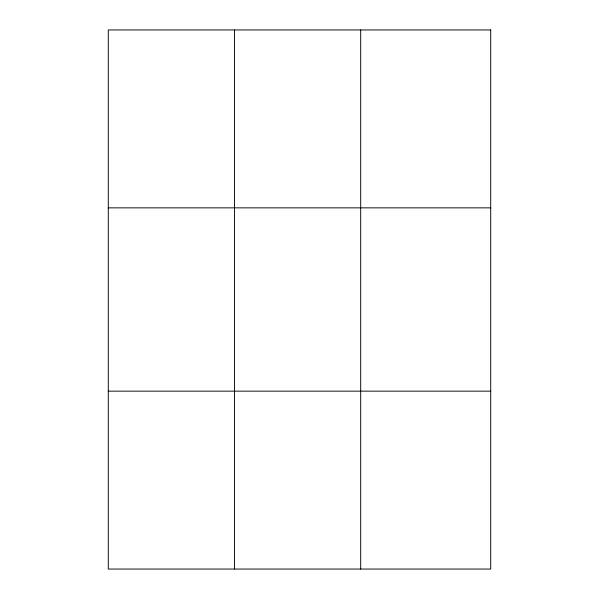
<?xml version="1.0" encoding="UTF-8"?>
<svg xmlns="http://www.w3.org/2000/svg" width="599" height="599" viewBox="0 0 599 599"><rect width="100%" height="100%" fill="white"/><g stroke="black" fill="none" stroke-linecap="round" stroke-linejoin="round"><path stroke-width="0.9" d="M234.486 29.95L234.486 569.05M360.688 29.95L360.688 569.05M108.284 207.853L490.716 207.853M108.284 391.147L490.716 391.147M490.716 29.95L490.716 569.05L108.284 569.05L108.284 29.95L490.716 29.95"/></g></svg>
